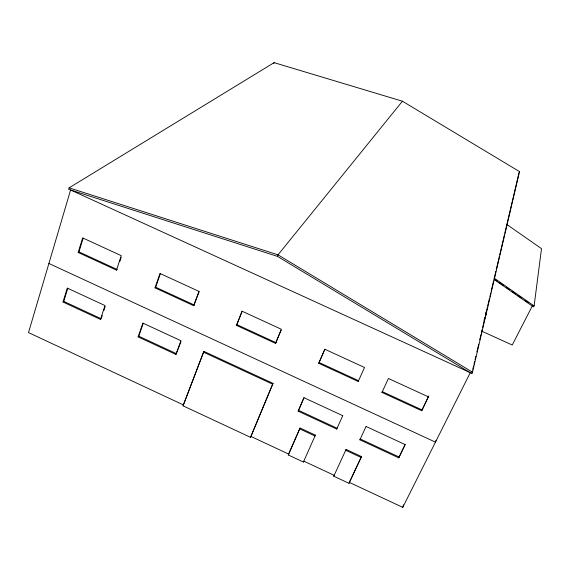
<?xml version="1.0" encoding="UTF-8"?>
<svg xmlns="http://www.w3.org/2000/svg" width="570" height="570" viewBox="0 0 570 570"><rect width="100%" height="100%" fill="white"/><g stroke="black" fill="none" stroke-linecap="round" stroke-linejoin="round"><path stroke-width="0.85" d="M494.119 279.492L533.392 306.817L534.111 305.933L541.5 248.648L506.766 224.43M471.789 373.607L472.509 372.174L519.519 171.613L402.427 101.211L274.113 62.65L69.12 187.844L68.671 189.361L277.426 256.365L471.789 373.607L472.402 371.006M472.808 369.274L473.62 365.805M474.026 364.073L474.639 361.473M475.045 359.741L475.865 356.271M476.883 351.939L478.714 344.145M479.733 339.805L480.959 334.611M481.365 332.873L482.177 329.41M482.591 327.679L484.422 319.877M485.441 315.545L487.279 307.743M487.685 306.012L489.516 298.21M489.922 296.478L490.742 293.009M491.148 291.277L493.591 280.882M493.998 279.143L495.836 271.349M496.242 269.61L499.299 256.614M499.705 254.883L504.393 234.947M504.799 233.215L518.864 173.423M435.915 440.425L435.452 442.142L48.899 263.483M361.487 456.584L348.997 483.317L333.778 476.207L346.09 449.424L361.487 456.584L349.353 482.412L402.769 507.35L403.517 504.806M62.999 302.029L67.267 288.085L104.987 305.556L100.477 319.421L62.999 302.029L63.776 301.387L67.794 288.285M78.183 252.467L82.643 237.904L121.232 255.645L116.515 270.13L78.183 252.467L78.952 251.89L83.163 238.153M421.714 410.735L428.718 396.072L421.714 410.735L381.964 392.424L382.285 391.618L421.978 409.901M484.137 319.962L484.935 317.476M484.165 320.49L486.025 314.69L485.975 312.082M399.036 456.969L360.254 438.978L359.905 439.833L398.743 457.86L405.106 444.514M101.467 317.946L102.265 315.495M103.854 310.607L105.179 306.539M119.85 261.488L121.153 257.469M138.125 336.899L142.885 323.105L180.947 340.739L175.952 354.447L138.125 336.899L138.795 336.207L143.27 323.24M155.026 287.871L159.992 273.465L198.937 291.37L193.722 305.698L155.026 287.871L155.688 287.237L160.377 273.65M273.764 63.619L274.113 62.65M175.952 354.447L180.968 341.644M193.722 305.698L199.251 291.519M183.063 405.826L203.868 351.355L273.016 383.382L250.551 437.34L183.063 405.826L203.868 351.355M236.486 325.399L241.994 311.163L281.323 329.239L275.559 343.397L236.486 325.399L242.221 311.277M277.426 256.365L278.017 254.854L402.427 101.211M348.997 483.317L349.353 482.412M275.559 343.397L281.16 330.108M250.551 437.34L273.016 383.382M346.09 449.424L345.719 450.293L361.145 457.461M333.778 476.207L334.155 475.316L303.839 461.159L303.418 462.028L288.278 454.96L300.062 428.02L315.374 435.138L303.418 462.028M298.139 411.162L298.573 410.35L337.07 428.22L336.692 429.053L298.139 411.162L303.938 397.696L342.741 415.673M318.744 363.297L324.8 349.232L364.522 367.486L358.202 381.472L318.744 363.297L324.871 349.267M298.573 410.35L304.024 397.696M288.278 454.96L300.062 428.02M336.692 429.053L342.762 415.637M358.202 381.472L358.559 380.689L319.157 362.541M359.905 439.833L366.082 426.438M381.964 392.424L388.448 378.487L428.469 396.884M519.063 172.553L519.519 171.613M315.374 435.138L314.968 435.986L299.628 428.854M398.743 457.86L405.206 444.607L366.111 426.495M402.769 507.35L470.257 372.68L70.594 189.974L28.5 332.588L183.654 405.035M532.458 305.655L512.238 345.021L481.8 331.191M100.477 319.421L101.203 318.758L63.776 301.387M116.515 270.13L117.235 269.524L78.952 251.89M69.12 187.844L278.017 254.854L472.509 372.174M155.688 287.237L194.32 305.036M237.027 324.708L276.037 342.677M203.291 352.075L272.538 384.151M138.795 336.207L176.565 353.728M251.049 436.506L288.719 454.098M494.831 278.595L534.111 305.933M494.881 279.514L497.054 281.024M499.22 282.528L503.552 285.549M506.445 287.558L509.338 289.567M512.223 291.576L515.843 294.091M518.009 295.602L521.621 298.117M525.234 300.632L528.126 302.642"/></g></svg>
